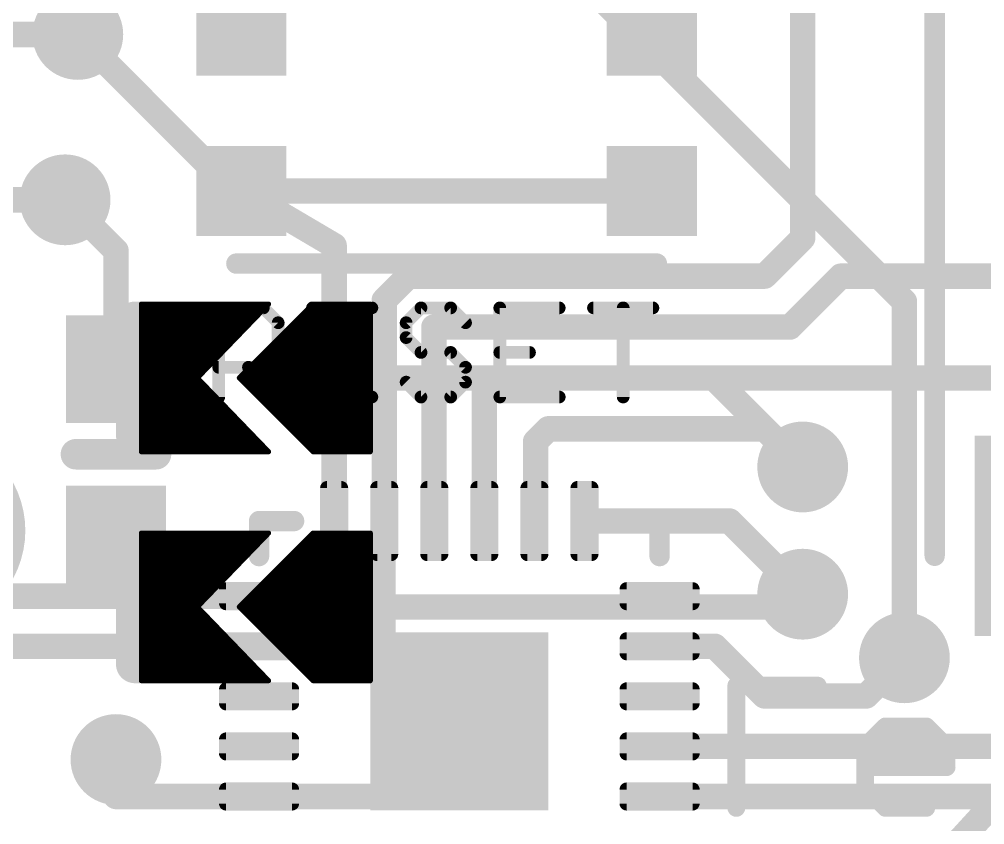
# Model space of a CAD drawing. Extents: x -7.9 to 55.5, y -9.8 to 31.
# Drawn here: x 20.5 to 30.14, y 5.45 to 13.49 of the extents above; entities that cross this region are included whole.
import ezdxf

# ---------------------------------------------------------------- set-up
doc = ezdxf.new("R2010")
doc.units = 0
for name, color, linetype in [('1', 12, 'CONTINUOUS'), ('16', 132, 'CONTINUOUS'), ('18', 110, 'CONTINUOUS'), ('21', 40, 'CONTINUOUS')]:
    doc.layers.add(name, color=color, linetype=linetype)

# ---------------------------------------------------------------- blocks, each defined once
blk = doc.blocks.new('RECT128000X44800R50')
at = {"const_width": 0.07}
blk.add_lwpolyline([(0.365, -0.07), (0.365, 0.07, 0.4142), (0.33, 0.105), (-0.33, 0.105, 0.4142), (-0.365, 0.07), (-0.365, -0.07, 0.4142), (-0.33, -0.105), (0.33, -0.105, 0.4142)], format="xyb", close=True, dxfattribs=at)
blk.add_solid([(-0.3475, -0.0875), (0.3475, -0.0875), (-0.3475, 0.0875), (0.3475, 0.0875)])
blk = doc.blocks.new('RECT')
blk.add_solid([(-0.5, -0.5), (0.5, -0.5), (-0.5, 0.5), (0.5, 0.5)])
blk = doc.blocks.new('RECT121920X243840R50')
at = {"const_width": 0.1905}
blk.add_lwpolyline([(0.2858, -0.5715), (0.2858, 0.5715, 0.4142), (0.1905, 0.6668), (-0.1905, 0.6668, 0.4142), (-0.2858, 0.5715), (-0.2858, -0.5715, 0.4142), (-0.1905, -0.6668), (0.1905, -0.6668, 0.4142)], format="xyb", close=True, dxfattribs=at)
blk.add_solid([(-0.2159, -0.5969), (0.2159, -0.5969), (-0.2159, 0.5969), (0.2159, 0.5969)])
blk = doc.blocks.new('PIE')
at = {"const_width": 0.5}
blk.add_lwpolyline([(0, -0.25, 1), (0, 0.25, 1), (0, -0.25)], format="xyb", dxfattribs=at)
blk = doc.blocks.new('ROUNDV')
at = {"const_width": 0.5}
blk.add_lwpolyline([(0, -0.25, 1), (0, 0.25, 1), (0, -0.25)], format="xyb", dxfattribs=at)

msp = doc.modelspace()

# ---------------------------------------------------------------- linework, layer by layer
at = {"layer": '1', "const_width": 0.254}
for points in [[(28.321, 11.303), (28.321, 16.598)], [(21.082, 13.335), (22.644, 11.773)], [(22.644, 11.773), (22.715, 11.773)], [(23.642, 11.227), (22.715, 11.773)], [(26.815, 11.773), (22.715, 11.773)], [(21.463, 11.176), (20.955, 11.684)], [(27.94, 10.922), (28.321, 11.303)], [(21.463, 9.994), (21.463, 11.176)], [(23.642, 8.477), (23.642, 11.227)], [(24.142, 10.68), (24.384, 10.922)], [(24.384, 10.922), (27.94, 10.922)], [(28.194, 10.414), (28.702, 10.922)], [(28.702, 10.922), (32.385, 10.922)], [(24.142, 8.477), (24.142, 10.68)], [(24.638, 8.481), (24.638, 10.414)], [(24.638, 10.414), (28.194, 10.414)], [(25.142, 9.902), (25.146, 9.906)], [(25.142, 8.477), (25.142, 9.902)], [(25.146, 9.906), (31.496, 9.906)], [(25.654, 9.271), (25.781, 9.398)], [(25.781, 9.398), (27.94, 9.398)], [(27.94, 9.398), (28.321, 9.017)], [(25.654, 8.489), (25.654, 9.271)], [(24.642, 8.477), (24.638, 8.481)], [(25.642, 8.477), (25.654, 8.489)], [(26.142, 8.477), (27.591, 8.477)], [(27.591, 8.477), (28.321, 7.747)], [(21.463, 8.294), (21.463, 7.727)], [(21.463, 7.727), (20.34, 7.727)], [(22.892, 7.727), (21.463, 7.727)], [(22.892, 7.227), (17.895, 7.227)], [(26.892, 7.227), (27.444, 7.227)], [(27.444, 7.227), (27.94, 6.731)], [(28.956, 6.731), (29.337, 7.112)], [(27.94, 6.731), (28.956, 6.731)], [(24.892, 5.727), (24.892, 6.477)], [(26.892, 6.227), (31.5, 6.227)], [(21.463, 5.727), (21.463, 6.096)], [(22.892, 5.727), (21.463, 5.727)], [(22.892, 5.727), (24.892, 5.727)], [(26.892, 5.727), (32.163, 5.727)]]:
    msp.add_lwpolyline(points, dxfattribs=at)
at = {"layer": '1', "const_width": 0.127}
for points in [[(21.1269, 13.3799, 1), (21.0371, 13.2901)], [(22.644, 11.8365, 1), (22.644, 11.7095)], [(22.5991, 11.7281, 1), (22.6889, 11.8179)], [(22.7472, 11.8277, 1), (22.6828, 11.7183)], [(22.715, 11.8365, 1), (22.715, 11.7095)], [(22.715, 11.7095, 1), (22.715, 11.8365)], [(26.815, 11.7095, 1), (26.815, 11.8365)], [(20.9999, 11.7289, 1), (20.9101, 11.6391)], [(28.3659, 11.2581, 1), (28.2761, 11.3479)], [(21.5265, 11.176, 1), (21.3995, 11.176)], [(21.4181, 11.1311, 1), (21.5079, 11.2209)], [(23.7055, 11.227, 1), (23.5785, 11.227)], [(23.6098, 11.1723, 1), (23.6742, 11.2817)], [(28.2575, 11.303, 1), (28.3845, 11.303)], [(24.384, 10.9855, 1), (24.384, 10.8585)], [(24.4289, 10.8771, 1), (24.3391, 10.9669)], [(27.8951, 10.9669, 1), (27.9849, 10.8771)], [(27.94, 10.8585, 1), (27.94, 10.9855)], [(28.702, 10.9855, 1), (28.702, 10.8585)], [(28.7469, 10.8771, 1), (28.6571, 10.9669)], [(24.2055, 10.68, 1), (24.0785, 10.68)], [(24.0971, 10.7249, 1), (24.1869, 10.6351)], [(24.7015, 10.414, 1), (24.5745, 10.414)], [(24.638, 10.4775, 1), (24.638, 10.3505)], [(28.1491, 10.4589, 1), (28.2389, 10.3691)], [(28.194, 10.3505, 1), (28.194, 10.4775)], [(21.3995, 9.994, 1), (21.5265, 9.994)], [(25.2055, 9.902, 1), (25.0785, 9.902)], [(25.146, 9.9695, 1), (25.146, 9.8425)], [(25.1909, 9.8611, 1), (25.1011, 9.9509)], [(25.0971, 9.9469, 1), (25.1869, 9.8571)], [(25.781, 9.4615, 1), (25.781, 9.3345)], [(25.8259, 9.3531, 1), (25.7361, 9.4429)], [(27.9849, 9.4429, 1), (27.8951, 9.3531)], [(27.94, 9.3345, 1), (27.94, 9.4615)], [(25.7175, 9.271, 1), (25.5905, 9.271)], [(25.6091, 9.3159, 1), (25.6989, 9.2261)], [(28.2761, 8.9721, 1), (28.3659, 9.0619)], [(24.6829, 8.5259, 1), (24.5931, 8.4361)], [(24.5971, 8.4321, 1), (24.6869, 8.5219)], [(25.5971, 8.5219, 1), (25.6869, 8.4321)], [(25.6989, 8.4441, 1), (25.6091, 8.5339)], [(26.142, 8.5405, 1), (26.142, 8.4135)], [(27.6359, 8.5219, 1), (27.5461, 8.4321)], [(27.591, 8.4135, 1), (27.591, 8.5405)], [(23.5785, 8.477, 1), (23.7055, 8.477)], [(24.0785, 8.477, 1), (24.2055, 8.477)], [(24.5745, 8.481, 1), (24.7015, 8.481)], [(25.0785, 8.477, 1), (25.2055, 8.477)], [(25.5905, 8.489, 1), (25.7175, 8.489)], [(21.5265, 8.294, 1), (21.3995, 8.294)], [(21.463, 7.7905, 1), (21.463, 7.6635)], [(21.463, 7.6635, 1), (21.463, 7.7905)], [(22.892, 7.6635, 1), (22.892, 7.7905)], [(28.2761, 7.7021, 1), (28.3659, 7.7919)], [(21.3995, 7.727, 1), (21.5265, 7.727)], [(22.892, 7.1635, 1), (22.892, 7.2905)], [(26.892, 7.2905, 1), (26.892, 7.1635)], [(27.4889, 7.2719, 1), (27.3991, 7.1821)], [(27.444, 7.1635, 1), (27.444, 7.2905)], [(29.3819, 7.0671, 1), (29.2921, 7.1569)], [(27.94, 6.7945, 1), (27.94, 6.6675)], [(28.956, 6.6675, 1), (28.956, 6.7945)], [(27.8951, 6.6861, 1), (27.9849, 6.7759)], [(28.9111, 6.7759, 1), (29.0009, 6.6861)], [(24.9555, 6.477, 1), (24.8285, 6.477)], [(26.892, 6.2905, 1), (26.892, 6.1635)], [(21.5265, 6.096, 1), (21.3995, 6.096)], [(21.463, 5.7905, 1), (21.463, 5.6635)], [(21.3995, 5.727, 1), (21.5265, 5.727)], [(22.892, 5.7905, 1), (22.892, 5.6635)], [(22.892, 5.6635, 1), (22.892, 5.7905)], [(24.8285, 5.727, 1), (24.9555, 5.727)], [(24.892, 5.6635, 1), (24.892, 5.7905)], [(26.892, 5.7905, 1), (26.892, 5.6635)]]:
    msp.add_lwpolyline(points, format="xyb", dxfattribs=at)
at = {"layer": '16'}
for points, const_width in [([(29.337, 10.668), (25.146, 14.859)], 0.254), ([(16.129, 13.335), (21.082, 13.335)], 0.254), ([(20.955, 11.684), (16.891, 11.684)], 0.254), ([(29.337, 7.112), (29.337, 10.668)], 0.254), ([(21.717, 9.1694), (21.717, 10.6426)], 0.0508), ([(21.717, 10.6426), (22.987, 10.6426)], 0.0508), ([(21.717, 10.6172), (22.9625, 10.6172)], 0.0508), ([(22.987, 10.6426), (22.2758, 9.906)], 0.0508), ([(23.4315, 10.6426), (22.6949, 9.906)], 0.0508), ([(23.4061, 10.6172), (24.003, 10.6172)], 0.0508), ([(24.003, 10.6426), (23.4315, 10.6426)], 0.0508), ([(24.003, 9.1694), (24.003, 10.6426)], 0.0508), ([(21.717, 10.5664), (22.9134, 10.5664)], 0.0508), ([(21.717, 10.5156), (22.8644, 10.5156)], 0.0508), ([(23.3045, 10.5156), (24.003, 10.5156)], 0.0508), ([(23.3553, 10.5664), (24.003, 10.5664)], 0.0508), ([(21.717, 10.4648), (22.8153, 10.4648)], 0.0508), ([(21.717, 10.414), (22.7663, 10.414)], 0.0508), ([(23.2029, 10.414), (24.003, 10.414)], 0.0508), ([(23.2537, 10.4648), (24.003, 10.4648)], 0.0508), ([(21.717, 10.3632), (22.7172, 10.3632)], 0.0508), ([(21.717, 10.3124), (22.6682, 10.3124)], 0.0508), ([(23.1013, 10.3124), (24.003, 10.3124)], 0.0508), ([(23.1521, 10.3632), (24.003, 10.3632)], 0.0508), ([(21.717, 10.2616), (22.6191, 10.2616)], 0.0508), ([(21.717, 10.2108), (22.5701, 10.2108)], 0.0508), ([(22.9997, 10.2108), (24.003, 10.2108)], 0.0508), ([(23.0505, 10.2616), (24.003, 10.2616)], 0.0508), ([(21.717, 10.16), (22.521, 10.16)], 0.0508), ([(21.717, 10.1092), (22.472, 10.1092)], 0.0508), ([(22.8981, 10.1092), (24.003, 10.1092)], 0.0508), ([(22.9489, 10.16), (24.003, 10.16)], 0.0508), ([(21.717, 10.0584), (22.4229, 10.0584)], 0.0508), ([(21.717, 10.0076), (22.3739, 10.0076)], 0.0508), ([(22.7965, 10.0076), (24.003, 10.0076)], 0.0508), ([(22.8473, 10.0584), (24.003, 10.0584)], 0.0508), ([(27.432, 9.906), (23.876, 9.906)], 0.254), ([(28.321, 9.017), (27.432, 9.906)], 0.254), ([(21.717, 9.9568), (22.3249, 9.9568)], 0.0508), ([(21.717, 9.906), (22.2758, 9.906)], 0.0508), ([(22.2758, 9.906), (22.987, 9.1694)], 0.0508), ([(22.6949, 9.906), (23.4315, 9.1694)], 0.0508), ([(22.6949, 9.906), (24.003, 9.906)], 0.0508), ([(22.7457, 9.9568), (24.003, 9.9568)], 0.0508), ([(21.717, 9.8552), (22.3248, 9.8552)], 0.0508), ([(22.7457, 9.8552), (24.003, 9.8552)], 0.0508), ([(21.717, 9.8044), (22.3739, 9.8044)], 0.0508), ([(21.717, 9.7536), (22.4229, 9.7536)], 0.0508), ([(22.7965, 9.8044), (24.003, 9.8044)], 0.0508), ([(22.8473, 9.7536), (24.003, 9.7536)], 0.0508), ([(21.717, 9.7028), (22.472, 9.7028)], 0.0508), ([(21.717, 9.652), (22.521, 9.652)], 0.0508), ([(22.8981, 9.7028), (24.003, 9.7028)], 0.0508), ([(22.9489, 9.652), (24.003, 9.652)], 0.0508), ([(21.717, 9.6012), (22.5701, 9.6012)], 0.0508), ([(21.717, 9.5504), (22.6191, 9.5504)], 0.0508), ([(22.9997, 9.6012), (24.003, 9.6012)], 0.0508), ([(23.0505, 9.5504), (24.003, 9.5504)], 0.0508), ([(21.717, 9.4996), (22.6682, 9.4996)], 0.0508), ([(21.717, 9.4488), (22.7172, 9.4488)], 0.0508), ([(23.1013, 9.4996), (24.003, 9.4996)], 0.0508), ([(23.1521, 9.4488), (24.003, 9.4488)], 0.0508), ([(21.717, 9.398), (22.7663, 9.398)], 0.0508), ([(21.717, 9.3472), (22.8153, 9.3472)], 0.0508), ([(23.2029, 9.398), (24.003, 9.398)], 0.0508), ([(23.2537, 9.3472), (24.003, 9.3472)], 0.0508), ([(21.717, 9.2964), (22.8644, 9.2964)], 0.0508), ([(21.717, 9.2456), (22.9134, 9.2456)], 0.0508), ([(23.3045, 9.2964), (24.003, 9.2964)], 0.0508), ([(23.3553, 9.2456), (24.003, 9.2456)], 0.0508), ([(21.717, 9.1948), (22.9625, 9.1948)], 0.0508), ([(22.987, 9.1694), (21.717, 9.1694)], 0.0508), ([(23.4061, 9.1948), (24.003, 9.1948)], 0.0508), ([(23.4315, 9.1694), (24.003, 9.1694)], 0.0508), ([(21.717, 6.8834), (21.717, 8.3566)], 0.0508), ([(21.717, 8.3566), (22.987, 8.3566)], 0.0508), ([(21.717, 8.3312), (22.9625, 8.3312)], 0.0508), ([(21.717, 8.2804), (22.9134, 8.2804)], 0.0508), ([(22.987, 8.3566), (22.2758, 7.62)], 0.0508), ([(23.4315, 8.3566), (22.6949, 7.62)], 0.0508), ([(23.3553, 8.2804), (24.003, 8.2804)], 0.0508), ([(23.4061, 8.3312), (24.003, 8.3312)], 0.0508), ([(24.003, 8.3566), (23.4315, 8.3566)], 0.0508), ([(24.003, 6.8834), (24.003, 8.3566)], 0.0508), ([(21.717, 8.2296), (22.8644, 8.2296)], 0.0508), ([(21.717, 8.1788), (22.8153, 8.1788)], 0.0508), ([(23.2537, 8.1788), (24.003, 8.1788)], 0.0508), ([(23.3045, 8.2296), (24.003, 8.2296)], 0.0508), ([(21.717, 8.128), (22.7663, 8.128)], 0.0508), ([(21.717, 8.0772), (22.7172, 8.0772)], 0.0508), ([(23.1521, 8.0772), (24.003, 8.0772)], 0.0508), ([(23.2029, 8.128), (24.003, 8.128)], 0.0508), ([(21.717, 8.0264), (22.6682, 8.0264)], 0.0508), ([(23.1013, 8.0264), (24.003, 8.0264)], 0.0508), ([(21.717, 7.9756), (22.6191, 7.9756)], 0.0508), ([(21.717, 7.9248), (22.5701, 7.9248)], 0.0508), ([(22.9997, 7.9248), (24.003, 7.9248)], 0.0508), ([(23.0505, 7.9756), (24.003, 7.9756)], 0.0508), ([(21.717, 7.874), (22.521, 7.874)], 0.0508), ([(21.717, 7.8232), (22.472, 7.8232)], 0.0508), ([(22.8981, 7.8232), (24.003, 7.8232)], 0.0508), ([(22.9489, 7.874), (24.003, 7.874)], 0.0508), ([(28.321, 7.747), (27.94, 7.62)], 0.254), ([(21.717, 7.7724), (22.4229, 7.7724)], 0.0508), ([(21.717, 7.7216), (22.3739, 7.7216)], 0.0508), ([(22.7965, 7.7216), (24.003, 7.7216)], 0.0508), ([(22.8473, 7.7724), (24.003, 7.7724)], 0.0508), ([(27.94, 7.62), (23.876, 7.62)], 0.254), ([(21.717, 7.6708), (22.3249, 7.6708)], 0.0508), ([(21.717, 7.62), (22.2758, 7.62)], 0.0508), ([(22.2758, 7.62), (22.987, 6.8834)], 0.0508), ([(22.6949, 7.62), (23.4315, 6.8834)], 0.0508), ([(22.6949, 7.62), (24.003, 7.62)], 0.0508), ([(22.7457, 7.6708), (24.003, 7.6708)], 0.0508), ([(21.717, 7.5692), (22.3248, 7.5692)], 0.0508), ([(21.717, 7.5184), (22.3739, 7.5184)], 0.0508), ([(22.7457, 7.5692), (24.003, 7.5692)], 0.0508), ([(22.7965, 7.5184), (24.003, 7.5184)], 0.0508), ([(21.717, 7.4676), (22.4229, 7.4676)], 0.0508), ([(21.717, 7.4168), (22.472, 7.4168)], 0.0508), ([(22.8473, 7.4676), (24.003, 7.4676)], 0.0508), ([(22.8981, 7.4168), (24.003, 7.4168)], 0.0508), ([(21.717, 7.366), (22.521, 7.366)], 0.0508), ([(21.717, 7.3152), (22.5701, 7.3152)], 0.0508), ([(22.9489, 7.366), (24.003, 7.366)], 0.0508), ([(22.9997, 7.3152), (24.003, 7.3152)], 0.0508), ([(21.717, 7.2644), (22.6191, 7.2644)], 0.0508), ([(21.717, 7.2136), (22.6682, 7.2136)], 0.0508), ([(23.0505, 7.2644), (24.003, 7.2644)], 0.0508), ([(23.1013, 7.2136), (24.003, 7.2136)], 0.0508), ([(21.717, 7.1628), (22.7172, 7.1628)], 0.0508), ([(21.717, 7.112), (22.7663, 7.112)], 0.0508), ([(23.1521, 7.1628), (24.003, 7.1628)], 0.0508), ([(23.2029, 7.112), (24.003, 7.112)], 0.0508), ([(21.717, 7.0612), (22.8153, 7.0612)], 0.0508), ([(23.2537, 7.0612), (24.003, 7.0612)], 0.0508), ([(21.717, 7.0104), (22.8644, 7.0104)], 0.0508), ([(21.717, 6.9596), (22.9134, 6.9596)], 0.0508), ([(23.3045, 7.0104), (24.003, 7.0104)], 0.0508), ([(23.3553, 6.9596), (24.003, 6.9596)], 0.0508), ([(21.717, 6.9088), (22.9625, 6.9088)], 0.0508), ([(22.987, 6.8834), (21.717, 6.8834)], 0.0508), ([(23.4061, 6.9088), (24.003, 6.9088)], 0.0508), ([(23.4315, 6.8834), (24.003, 6.8834)], 0.0508), ([(28.067, 3.302), (30.861, 6.35)], 0.254)]:
    msp.add_lwpolyline(points, dxfattribs=dict(at, const_width=const_width))
for points, const_width in [([(21.082, 13.2715, 1), (21.082, 13.3985)], 0.127), ([(20.955, 11.6205, 1), (20.955, 11.7475)], 0.127), ([(29.4005, 10.668, 1), (29.2735, 10.668)], 0.127), ([(29.2921, 10.6231, 1), (29.3819, 10.7129)], 0.127), ([(21.7297, 10.6426, 1), (21.7043, 10.6426)], 0.0254), ([(21.717, 10.6553, 1), (21.717, 10.6299)], 0.0254), ([(21.717, 10.6299, 1), (21.717, 10.6045)], 0.0254), ([(22.9625, 10.6045, 1), (22.9625, 10.6299)], 0.0254), ([(22.9961, 10.6338, 1), (22.9779, 10.6514)], 0.0254), ([(22.987, 10.6299, 1), (22.987, 10.6553)], 0.0254), ([(23.4061, 10.6299, 1), (23.4061, 10.6045)], 0.0254), ([(23.4315, 10.6553, 1), (23.4315, 10.6299)], 0.0254), ([(23.4405, 10.6336, 1), (23.4225, 10.6516)], 0.0254), ([(24.0157, 10.6426, 1), (23.9903, 10.6426)], 0.0254), ([(24.003, 10.6299, 1), (24.003, 10.6553)], 0.0254), ([(24.003, 10.6045, 1), (24.003, 10.6299)], 0.0254), ([(21.717, 10.5791, 1), (21.717, 10.5537)], 0.0254), ([(21.717, 10.5283, 1), (21.717, 10.5029)], 0.0254), ([(22.8644, 10.5029, 1), (22.8644, 10.5283)], 0.0254), ([(22.9134, 10.5537, 1), (22.9134, 10.5791)], 0.0254), ([(23.3045, 10.5283, 1), (23.3045, 10.5029)], 0.0254), ([(23.3553, 10.5791, 1), (23.3553, 10.5537)], 0.0254), ([(24.003, 10.5537, 1), (24.003, 10.5791)], 0.0254), ([(24.003, 10.5029, 1), (24.003, 10.5283)], 0.0254), ([(21.717, 10.4775, 1), (21.717, 10.4521)], 0.0254), ([(21.717, 10.4267, 1), (21.717, 10.4013)], 0.0254), ([(22.7663, 10.4013, 1), (22.7663, 10.4267)], 0.0254), ([(22.8153, 10.4521, 1), (22.8153, 10.4775)], 0.0254), ([(23.2029, 10.4267, 1), (23.2029, 10.4013)], 0.0254), ([(23.2537, 10.4775, 1), (23.2537, 10.4521)], 0.0254), ([(24.003, 10.4521, 1), (24.003, 10.4775)], 0.0254), ([(24.003, 10.4013, 1), (24.003, 10.4267)], 0.0254), ([(21.717, 10.3759, 1), (21.717, 10.3505)], 0.0254), ([(21.717, 10.3251, 1), (21.717, 10.2997)], 0.0254), ([(22.6682, 10.2997, 1), (22.6682, 10.3251)], 0.0254), ([(22.7172, 10.3505, 1), (22.7172, 10.3759)], 0.0254), ([(23.1013, 10.3251, 1), (23.1013, 10.2997)], 0.0254), ([(23.1521, 10.3759, 1), (23.1521, 10.3505)], 0.0254), ([(24.003, 10.3505, 1), (24.003, 10.3759)], 0.0254), ([(24.003, 10.2997, 1), (24.003, 10.3251)], 0.0254), ([(21.717, 10.2743, 1), (21.717, 10.2489)], 0.0254), ([(21.717, 10.2235, 1), (21.717, 10.1981)], 0.0254), ([(22.5701, 10.1981, 1), (22.5701, 10.2235)], 0.0254), ([(22.6191, 10.2489, 1), (22.6191, 10.2743)], 0.0254), ([(22.9997, 10.2235, 1), (22.9997, 10.1981)], 0.0254), ([(23.0505, 10.2743, 1), (23.0505, 10.2489)], 0.0254), ([(24.003, 10.2489, 1), (24.003, 10.2743)], 0.0254), ([(24.003, 10.1981, 1), (24.003, 10.2235)], 0.0254), ([(21.717, 10.1727, 1), (21.717, 10.1473)], 0.0254), ([(21.717, 10.1219, 1), (21.717, 10.0965)], 0.0254), ([(22.472, 10.0965, 1), (22.472, 10.1219)], 0.0254), ([(22.521, 10.1473, 1), (22.521, 10.1727)], 0.0254), ([(22.8981, 10.1219, 1), (22.8981, 10.0965)], 0.0254), ([(22.9489, 10.1727, 1), (22.9489, 10.1473)], 0.0254), ([(24.003, 10.1473, 1), (24.003, 10.1727)], 0.0254), ([(24.003, 10.0965, 1), (24.003, 10.1219)], 0.0254), ([(21.717, 10.0711, 1), (21.717, 10.0457)], 0.0254), ([(21.717, 10.0203, 1), (21.717, 9.9949)], 0.0254), ([(22.3739, 9.9949, 1), (22.3739, 10.0203)], 0.0254), ([(22.4229, 10.0457, 1), (22.4229, 10.0711)], 0.0254), ([(22.7965, 10.0203, 1), (22.7965, 9.9949)], 0.0254), ([(22.8473, 10.0711, 1), (22.8473, 10.0457)], 0.0254), ([(23.876, 9.9695, 1), (23.876, 9.8425)], 0.127), ([(24.003, 10.0457, 1), (24.003, 10.0711)], 0.0254), ([(24.003, 9.9949, 1), (24.003, 10.0203)], 0.0254), ([(27.4769, 9.9509, 1), (27.3871, 9.8611)], 0.127), ([(27.432, 9.8425, 1), (27.432, 9.9695)], 0.127), ([(21.717, 9.9695, 1), (21.717, 9.9441)], 0.0254), ([(21.717, 9.9187, 1), (21.717, 9.8933)], 0.0254), ([(22.2849, 9.9148, 1), (22.2667, 9.8972)], 0.0254), ([(22.2758, 9.8933, 1), (22.2758, 9.9187)], 0.0254), ([(22.3249, 9.9441, 1), (22.3249, 9.9695)], 0.0254), ([(22.7039, 9.915, 1), (22.6859, 9.897)], 0.0254), ([(22.6949, 9.9187, 1), (22.6949, 9.8933)], 0.0254), ([(22.7457, 9.9695, 1), (22.7457, 9.9441)], 0.0254), ([(24.003, 9.9441, 1), (24.003, 9.9695)], 0.0254), ([(24.003, 9.8933, 1), (24.003, 9.9187)], 0.0254), ([(21.717, 9.8679, 1), (21.717, 9.8425)], 0.0254), ([(22.2667, 9.9148, 1), (22.2849, 9.8972)], 0.0254), ([(22.3248, 9.8425, 1), (22.3248, 9.8679)], 0.0254), ([(22.6859, 9.915, 1), (22.7039, 9.897)], 0.0254), ([(22.7457, 9.8679, 1), (22.7457, 9.8425)], 0.0254), ([(24.003, 9.8425, 1), (24.003, 9.8679)], 0.0254), ([(21.717, 9.8171, 1), (21.717, 9.7917)], 0.0254), ([(21.717, 9.7663, 1), (21.717, 9.7409)], 0.0254), ([(22.3739, 9.7917, 1), (22.3739, 9.8171)], 0.0254), ([(22.4229, 9.7409, 1), (22.4229, 9.7663)], 0.0254), ([(22.7965, 9.8171, 1), (22.7965, 9.7917)], 0.0254), ([(22.8473, 9.7663, 1), (22.8473, 9.7409)], 0.0254), ([(24.003, 9.7917, 1), (24.003, 9.8171)], 0.0254), ([(24.003, 9.7409, 1), (24.003, 9.7663)], 0.0254), ([(21.717, 9.7155, 1), (21.717, 9.6901)], 0.0254), ([(21.717, 9.6647, 1), (21.717, 9.6393)], 0.0254), ([(22.472, 9.6901, 1), (22.472, 9.7155)], 0.0254), ([(22.521, 9.6393, 1), (22.521, 9.6647)], 0.0254), ([(22.8981, 9.7155, 1), (22.8981, 9.6901)], 0.0254), ([(22.9489, 9.6647, 1), (22.9489, 9.6393)], 0.0254), ([(24.003, 9.6901, 1), (24.003, 9.7155)], 0.0254), ([(24.003, 9.6393, 1), (24.003, 9.6647)], 0.0254), ([(21.717, 9.6139, 1), (21.717, 9.5885)], 0.0254), ([(21.717, 9.5631, 1), (21.717, 9.5377)], 0.0254), ([(22.5701, 9.5885, 1), (22.5701, 9.6139)], 0.0254), ([(22.6191, 9.5377, 1), (22.6191, 9.5631)], 0.0254), ([(22.9997, 9.6139, 1), (22.9997, 9.5885)], 0.0254), ([(23.0505, 9.5631, 1), (23.0505, 9.5377)], 0.0254), ([(24.003, 9.5885, 1), (24.003, 9.6139)], 0.0254), ([(24.003, 9.5377, 1), (24.003, 9.5631)], 0.0254), ([(21.717, 9.5123, 1), (21.717, 9.4869)], 0.0254), ([(21.717, 9.4615, 1), (21.717, 9.4361)], 0.0254), ([(22.6682, 9.4869, 1), (22.6682, 9.5123)], 0.0254), ([(22.7172, 9.4361, 1), (22.7172, 9.4615)], 0.0254), ([(23.1013, 9.5123, 1), (23.1013, 9.4869)], 0.0254), ([(23.1521, 9.4615, 1), (23.1521, 9.4361)], 0.0254), ([(24.003, 9.4869, 1), (24.003, 9.5123)], 0.0254), ([(24.003, 9.4361, 1), (24.003, 9.4615)], 0.0254), ([(21.717, 9.4107, 1), (21.717, 9.3853)], 0.0254), ([(21.717, 9.3599, 1), (21.717, 9.3345)], 0.0254), ([(22.7663, 9.3853, 1), (22.7663, 9.4107)], 0.0254), ([(22.8153, 9.3345, 1), (22.8153, 9.3599)], 0.0254), ([(23.2029, 9.4107, 1), (23.2029, 9.3853)], 0.0254), ([(23.2537, 9.3599, 1), (23.2537, 9.3345)], 0.0254), ([(24.003, 9.3853, 1), (24.003, 9.4107)], 0.0254), ([(24.003, 9.3345, 1), (24.003, 9.3599)], 0.0254), ([(21.717, 9.3091, 1), (21.717, 9.2837)], 0.0254), ([(21.717, 9.2583, 1), (21.717, 9.2329)], 0.0254), ([(22.8644, 9.2837, 1), (22.8644, 9.3091)], 0.0254), ([(22.9134, 9.2329, 1), (22.9134, 9.2583)], 0.0254), ([(23.3045, 9.3091, 1), (23.3045, 9.2837)], 0.0254), ([(23.3553, 9.2583, 1), (23.3553, 9.2329)], 0.0254), ([(24.003, 9.2837, 1), (24.003, 9.3091)], 0.0254), ([(24.003, 9.2329, 1), (24.003, 9.2583)], 0.0254), ([(21.717, 9.2075, 1), (21.717, 9.1821)], 0.0254), ([(21.717, 9.1821, 1), (21.717, 9.1567)], 0.0254), ([(21.7043, 9.1694, 1), (21.7297, 9.1694)], 0.0254), ([(22.9625, 9.1821, 1), (22.9625, 9.2075)], 0.0254), ([(22.9779, 9.1606, 1), (22.9961, 9.1782)], 0.0254), ([(22.987, 9.1567, 1), (22.987, 9.1821)], 0.0254), ([(23.4061, 9.2075, 1), (23.4061, 9.1821)], 0.0254), ([(23.4315, 9.1821, 1), (23.4315, 9.1567)], 0.0254), ([(23.4225, 9.1604, 1), (23.4405, 9.1784)], 0.0254), ([(23.9903, 9.1694, 1), (24.0157, 9.1694)], 0.0254), ([(24.003, 9.1821, 1), (24.003, 9.2075)], 0.0254), ([(24.003, 9.1567, 1), (24.003, 9.1821)], 0.0254), ([(28.2761, 8.9721, 1), (28.3659, 9.0619)], 0.127), ([(21.7297, 8.3566, 1), (21.7043, 8.3566)], 0.0254), ([(21.717, 8.3693, 1), (21.717, 8.3439)], 0.0254), ([(21.717, 8.3439, 1), (21.717, 8.3185)], 0.0254), ([(21.717, 8.2931, 1), (21.717, 8.2677)], 0.0254), ([(22.9134, 8.2677, 1), (22.9134, 8.2931)], 0.0254), ([(22.9625, 8.3185, 1), (22.9625, 8.3439)], 0.0254), ([(22.9961, 8.3478, 1), (22.9779, 8.3654)], 0.0254), ([(22.987, 8.3439, 1), (22.987, 8.3693)], 0.0254), ([(23.3553, 8.2931, 1), (23.3553, 8.2677)], 0.0254), ([(23.4061, 8.3439, 1), (23.4061, 8.3185)], 0.0254), ([(23.4315, 8.3693, 1), (23.4315, 8.3439)], 0.0254), ([(23.4405, 8.3476, 1), (23.4225, 8.3656)], 0.0254), ([(24.0157, 8.3566, 1), (23.9903, 8.3566)], 0.0254), ([(24.003, 8.3439, 1), (24.003, 8.3693)], 0.0254), ([(24.003, 8.3185, 1), (24.003, 8.3439)], 0.0254), ([(24.003, 8.2677, 1), (24.003, 8.2931)], 0.0254), ([(21.717, 8.2423, 1), (21.717, 8.2169)], 0.0254), ([(21.717, 8.1915, 1), (21.717, 8.1661)], 0.0254), ([(22.8153, 8.1661, 1), (22.8153, 8.1915)], 0.0254), ([(22.8644, 8.2169, 1), (22.8644, 8.2423)], 0.0254), ([(23.2537, 8.1915, 1), (23.2537, 8.1661)], 0.0254), ([(23.3045, 8.2423, 1), (23.3045, 8.2169)], 0.0254), ([(24.003, 8.2169, 1), (24.003, 8.2423)], 0.0254), ([(24.003, 8.1661, 1), (24.003, 8.1915)], 0.0254), ([(21.717, 8.1407, 1), (21.717, 8.1153)], 0.0254), ([(21.717, 8.0899, 1), (21.717, 8.0645)], 0.0254), ([(22.7172, 8.0645, 1), (22.7172, 8.0899)], 0.0254), ([(22.7663, 8.1153, 1), (22.7663, 8.1407)], 0.0254), ([(23.1521, 8.0899, 1), (23.1521, 8.0645)], 0.0254), ([(23.2029, 8.1407, 1), (23.2029, 8.1153)], 0.0254), ([(24.003, 8.1153, 1), (24.003, 8.1407)], 0.0254), ([(24.003, 8.0645, 1), (24.003, 8.0899)], 0.0254), ([(21.717, 8.0391, 1), (21.717, 8.0137)], 0.0254), ([(22.6682, 8.0137, 1), (22.6682, 8.0391)], 0.0254), ([(23.1013, 8.0391, 1), (23.1013, 8.0137)], 0.0254), ([(24.003, 8.0137, 1), (24.003, 8.0391)], 0.0254), ([(21.717, 7.9883, 1), (21.717, 7.9629)], 0.0254), ([(21.717, 7.9375, 1), (21.717, 7.9121)], 0.0254), ([(22.5701, 7.9121, 1), (22.5701, 7.9375)], 0.0254), ([(22.6191, 7.9629, 1), (22.6191, 7.9883)], 0.0254), ([(22.9997, 7.9375, 1), (22.9997, 7.9121)], 0.0254), ([(23.0505, 7.9883, 1), (23.0505, 7.9629)], 0.0254), ([(24.003, 7.9629, 1), (24.003, 7.9883)], 0.0254), ([(24.003, 7.9121, 1), (24.003, 7.9375)], 0.0254), ([(21.717, 7.8867, 1), (21.717, 7.8613)], 0.0254), ([(21.717, 7.8359, 1), (21.717, 7.8105)], 0.0254), ([(22.472, 7.8105, 1), (22.472, 7.8359)], 0.0254), ([(22.521, 7.8613, 1), (22.521, 7.8867)], 0.0254), ([(22.8981, 7.8359, 1), (22.8981, 7.8105)], 0.0254), ([(22.9489, 7.8867, 1), (22.9489, 7.8613)], 0.0254), ([(24.003, 7.8613, 1), (24.003, 7.8867)], 0.0254), ([(24.003, 7.8105, 1), (24.003, 7.8359)], 0.0254), ([(28.3411, 7.6868, 1), (28.3009, 7.8072)], 0.127), ([(21.717, 7.7851, 1), (21.717, 7.7597)], 0.0254), ([(21.717, 7.7343, 1), (21.717, 7.7089)], 0.0254), ([(22.3739, 7.7089, 1), (22.3739, 7.7343)], 0.0254), ([(22.4229, 7.7597, 1), (22.4229, 7.7851)], 0.0254), ([(22.7965, 7.7343, 1), (22.7965, 7.7089)], 0.0254), ([(22.8473, 7.7851, 1), (22.8473, 7.7597)], 0.0254), ([(23.876, 7.6835, 1), (23.876, 7.5565)], 0.127), ([(24.003, 7.7597, 1), (24.003, 7.7851)], 0.0254), ([(24.003, 7.7089, 1), (24.003, 7.7343)], 0.0254), ([(27.9199, 7.6802, 1), (27.9601, 7.5598)], 0.127), ([(27.94, 7.5565, 1), (27.94, 7.6835)], 0.127), ([(21.717, 7.6835, 1), (21.717, 7.6581)], 0.0254), ([(21.717, 7.6327, 1), (21.717, 7.6073)], 0.0254), ([(22.2849, 7.6288, 1), (22.2667, 7.6112)], 0.0254), ([(22.2667, 7.6288, 1), (22.2849, 7.6112)], 0.0254), ([(22.2758, 7.6073, 1), (22.2758, 7.6327)], 0.0254), ([(22.3249, 7.6581, 1), (22.3249, 7.6835)], 0.0254), ([(22.7039, 7.629, 1), (22.6859, 7.611)], 0.0254), ([(22.6949, 7.6327, 1), (22.6949, 7.6073)], 0.0254), ([(22.6859, 7.629, 1), (22.7039, 7.611)], 0.0254), ([(22.7457, 7.6835, 1), (22.7457, 7.6581)], 0.0254), ([(24.003, 7.6581, 1), (24.003, 7.6835)], 0.0254), ([(24.003, 7.6073, 1), (24.003, 7.6327)], 0.0254), ([(21.717, 7.5819, 1), (21.717, 7.5565)], 0.0254), ([(21.717, 7.5311, 1), (21.717, 7.5057)], 0.0254), ([(22.3248, 7.5565, 1), (22.3248, 7.5819)], 0.0254), ([(22.3739, 7.5057, 1), (22.3739, 7.5311)], 0.0254), ([(22.7457, 7.5819, 1), (22.7457, 7.5565)], 0.0254), ([(22.7965, 7.5311, 1), (22.7965, 7.5057)], 0.0254), ([(24.003, 7.5565, 1), (24.003, 7.5819)], 0.0254), ([(24.003, 7.5057, 1), (24.003, 7.5311)], 0.0254), ([(21.717, 7.4803, 1), (21.717, 7.4549)], 0.0254), ([(21.717, 7.4295, 1), (21.717, 7.4041)], 0.0254), ([(22.4229, 7.4549, 1), (22.4229, 7.4803)], 0.0254), ([(22.472, 7.4041, 1), (22.472, 7.4295)], 0.0254), ([(22.8473, 7.4803, 1), (22.8473, 7.4549)], 0.0254), ([(22.8981, 7.4295, 1), (22.8981, 7.4041)], 0.0254), ([(24.003, 7.4549, 1), (24.003, 7.4803)], 0.0254), ([(24.003, 7.4041, 1), (24.003, 7.4295)], 0.0254), ([(21.717, 7.3787, 1), (21.717, 7.3533)], 0.0254), ([(21.717, 7.3279, 1), (21.717, 7.3025)], 0.0254), ([(22.521, 7.3533, 1), (22.521, 7.3787)], 0.0254), ([(22.5701, 7.3025, 1), (22.5701, 7.3279)], 0.0254), ([(22.9489, 7.3787, 1), (22.9489, 7.3533)], 0.0254), ([(22.9997, 7.3279, 1), (22.9997, 7.3025)], 0.0254), ([(24.003, 7.3533, 1), (24.003, 7.3787)], 0.0254), ([(24.003, 7.3025, 1), (24.003, 7.3279)], 0.0254), ([(21.717, 7.2771, 1), (21.717, 7.2517)], 0.0254), ([(21.717, 7.2263, 1), (21.717, 7.2009)], 0.0254), ([(22.6191, 7.2517, 1), (22.6191, 7.2771)], 0.0254), ([(22.6682, 7.2009, 1), (22.6682, 7.2263)], 0.0254), ([(23.0505, 7.2771, 1), (23.0505, 7.2517)], 0.0254), ([(23.1013, 7.2263, 1), (23.1013, 7.2009)], 0.0254), ([(24.003, 7.2517, 1), (24.003, 7.2771)], 0.0254), ([(24.003, 7.2009, 1), (24.003, 7.2263)], 0.0254), ([(21.717, 7.1755, 1), (21.717, 7.1501)], 0.0254), ([(21.717, 7.1247, 1), (21.717, 7.0993)], 0.0254), ([(22.7172, 7.1501, 1), (22.7172, 7.1755)], 0.0254), ([(22.7663, 7.0993, 1), (22.7663, 7.1247)], 0.0254), ([(23.1521, 7.1755, 1), (23.1521, 7.1501)], 0.0254), ([(23.2029, 7.1247, 1), (23.2029, 7.0993)], 0.0254), ([(24.003, 7.1501, 1), (24.003, 7.1755)], 0.0254), ([(24.003, 7.0993, 1), (24.003, 7.1247)], 0.0254), ([(29.2735, 7.112, 1), (29.4005, 7.112)], 0.127), ([(21.717, 7.0739, 1), (21.717, 7.0485)], 0.0254), ([(22.8153, 7.0485, 1), (22.8153, 7.0739)], 0.0254), ([(23.2537, 7.0739, 1), (23.2537, 7.0485)], 0.0254), ([(24.003, 7.0485, 1), (24.003, 7.0739)], 0.0254), ([(21.717, 7.0231, 1), (21.717, 6.9977)], 0.0254), ([(21.717, 6.9723, 1), (21.717, 6.9469)], 0.0254), ([(22.8644, 6.9977, 1), (22.8644, 7.0231)], 0.0254), ([(22.9134, 6.9469, 1), (22.9134, 6.9723)], 0.0254), ([(23.3045, 7.0231, 1), (23.3045, 6.9977)], 0.0254), ([(23.3553, 6.9723, 1), (23.3553, 6.9469)], 0.0254), ([(24.003, 6.9977, 1), (24.003, 7.0231)], 0.0254), ([(24.003, 6.9469, 1), (24.003, 6.9723)], 0.0254), ([(21.717, 6.9215, 1), (21.717, 6.8961)], 0.0254), ([(21.717, 6.8961, 1), (21.717, 6.8707)], 0.0254), ([(21.7043, 6.8834, 1), (21.7297, 6.8834)], 0.0254), ([(22.9625, 6.8961, 1), (22.9625, 6.9215)], 0.0254), ([(22.9779, 6.8746, 1), (22.9961, 6.8922)], 0.0254), ([(22.987, 6.8707, 1), (22.987, 6.8961)], 0.0254), ([(23.4061, 6.9215, 1), (23.4061, 6.8961)], 0.0254), ([(23.4315, 6.8961, 1), (23.4315, 6.8707)], 0.0254), ([(23.4225, 6.8744, 1), (23.4405, 6.8924)], 0.0254), ([(23.9903, 6.8834, 1), (24.0157, 6.8834)], 0.0254), ([(24.003, 6.8961, 1), (24.003, 6.9215)], 0.0254), ([(24.003, 6.8707, 1), (24.003, 6.8961)], 0.0254)]:
    msp.add_lwpolyline(points, format="xyb", dxfattribs=dict(at, const_width=const_width))
at = {"layer": '21'}
for points, const_width in [([(29.639, 8.13), (29.639, 14.73)], 0.2032), ([(26.865, 11.0476), (22.665, 11.0476)], 0.2032), ([(22.4897, 9.7155), (22.4897, 10.6053)], 0.127), ([(22.4897, 10.6053), (22.9346, 10.6053)], 0.127), ([(22.9346, 10.6053), (23.0829, 10.457)], 0.127), ([(24.0184, 10.6053), (23.4252, 10.6053)], 0.127), ([(23.4252, 10.6053), (23.4252, 9.7155)], 0.127), ([(24.509, 10.6053), (24.3607, 10.457)], 0.127), ([(24.8056, 10.6053), (24.509, 10.6053)], 0.127), ([(24.9539, 10.457), (24.8056, 10.6053)], 0.127), ([(25.8894, 10.6053), (25.2963, 10.6053)], 0.127), ([(25.2963, 10.6053), (25.2963, 9.7155)], 0.127), ([(26.2318, 10.6053), (26.825, 10.6053)], 0.127), ([(26.5284, 9.7155), (26.5284, 10.6053)], 0.127), ([(23.0829, 10.457), (23.0829, 10.1604)], 0.127), ([(24.3607, 10.457), (24.3607, 10.3087)], 0.127), ([(24.3607, 10.3087), (24.509, 10.1604)], 0.127), ([(23.0829, 10.1604), (22.9346, 10.0121)], 0.127), ([(23.4252, 10.1604), (23.7218, 10.1604)], 0.127), ([(24.509, 10.1604), (24.8056, 10.1604)], 0.127), ([(24.8056, 10.1604), (24.9539, 10.0121)], 0.127), ([(25.2963, 10.1604), (25.5928, 10.1604)], 0.127), ([(22.9346, 10.0121), (22.4897, 10.0121)], 0.127), ([(22.7863, 10.0121), (23.0829, 9.7155)], 0.127), ([(24.9539, 10.0121), (24.9539, 9.8638)], 0.127), ([(24.509, 9.7155), (24.3607, 9.8638)], 0.127), ([(24.9539, 9.8638), (24.8056, 9.7155)], 0.127), ([(23.4252, 9.7155), (24.0184, 9.7155)], 0.127), ([(24.8056, 9.7155), (24.509, 9.7155)], 0.127), ([(25.2963, 9.7155), (25.8894, 9.7155)], 0.127), ([(21.063, 9.144), (21.863, 9.144)], 0.3048), ([(23.242, 8.477), (22.892, 8.477)], 0.2032), ([(22.892, 8.477), (22.892, 8.127)], 0.2032), ([(26.542, 8.477), (26.892, 8.477)], 0.2032), ([(26.892, 8.127), (26.892, 8.477)], 0.2032), ([(27.6583, 5.6134), (27.6583, 6.8336)], 0.1778), ([(27.6583, 6.8336), (28.4718, 6.8336)], 0.1778), ([(28.9446, 6.2235), (29.148, 6.4269)], 0.1778), ([(29.148, 6.4269), (29.5548, 6.4269)], 0.1778), ([(29.5548, 6.4269), (29.7581, 6.2235)], 0.1778), ([(27.6583, 6.2235), (28.065, 6.2235)], 0.1778), ([(28.9446, 5.8168), (28.9446, 6.2235)], 0.1778), ([(29.7581, 6.2235), (29.7581, 6.0201)], 0.1778), ([(29.7581, 6.0201), (28.9446, 6.0201)], 0.1778), ([(29.148, 5.6134), (28.9446, 5.8168)], 0.1778), ([(29.5548, 5.6134), (29.148, 5.6134)], 0.1778)]:
    msp.add_lwpolyline(points, dxfattribs=dict(at, const_width=const_width))
for points, const_width in [([(22.665, 11.0984, 1), (22.665, 10.9968)], 0.1016), ([(26.865, 10.9968, 1), (26.865, 11.0984)], 0.1016), ([(22.5215, 10.6053, 1), (22.458, 10.6053)], 0.0635), ([(22.4897, 10.637, 1), (22.4897, 10.5735)], 0.0635), ([(22.957, 10.6277, 1), (22.9121, 10.5828)], 0.0635), ([(22.9346, 10.5735, 1), (22.9346, 10.637)], 0.0635), ([(23.4252, 10.637, 1), (23.4252, 10.5735)], 0.0635), ([(23.457, 10.6053, 1), (23.3935, 10.6053)], 0.0635), ([(24.0184, 10.5735, 1), (24.0184, 10.637)], 0.0635), ([(24.509, 10.637, 1), (24.509, 10.5735)], 0.0635), ([(24.5315, 10.5828, 1), (24.4866, 10.6277)], 0.0635), ([(24.8281, 10.6277, 1), (24.7832, 10.5828)], 0.0635), ([(24.8056, 10.5735, 1), (24.8056, 10.637)], 0.0635), ([(25.2963, 10.637, 1), (25.2963, 10.5735)], 0.0635), ([(25.328, 10.6053, 1), (25.2645, 10.6053)], 0.0635), ([(25.8894, 10.5735, 1), (25.8894, 10.637)], 0.0635), ([(26.2318, 10.637, 1), (26.2318, 10.5735)], 0.0635), ([(26.5601, 10.6053, 1), (26.4966, 10.6053)], 0.0635), ([(26.825, 10.5735, 1), (26.825, 10.637)], 0.0635), ([(23.1146, 10.457, 1), (23.0511, 10.457)], 0.0635), ([(23.0604, 10.4345, 1), (23.1053, 10.4794)], 0.0635), ([(24.3925, 10.457, 1), (24.329, 10.457)], 0.0635), ([(24.3383, 10.4794, 1), (24.3832, 10.4345)], 0.0635), ([(24.9315, 10.4345, 1), (24.9764, 10.4794)], 0.0635), ([(24.3832, 10.3311, 1), (24.3383, 10.2862)], 0.0635), ([(24.329, 10.3087, 1), (24.3925, 10.3087)], 0.0635), ([(23.1053, 10.1379, 1), (23.0604, 10.1828)], 0.0635), ([(23.4252, 10.1921, 1), (23.4252, 10.1286)], 0.0635), ([(23.7218, 10.1286, 1), (23.7218, 10.1921)], 0.0635), ([(24.509, 10.1921, 1), (24.509, 10.1286)], 0.0635), ([(24.8281, 10.1828, 1), (24.7832, 10.1379)], 0.0635), ([(24.8056, 10.1286, 1), (24.8056, 10.1921)], 0.0635), ([(25.2963, 10.1921, 1), (25.2963, 10.1286)], 0.0635), ([(25.5928, 10.1286, 1), (25.5928, 10.1921)], 0.0635), ([(23.0511, 10.1604, 1), (23.1146, 10.1604)], 0.0635), ([(24.4866, 10.1379, 1), (24.5315, 10.1828)], 0.0635), ([(22.4897, 10.0438, 1), (22.4897, 9.9803)], 0.0635), ([(22.8087, 10.0345, 1), (22.7638, 9.9896)], 0.0635), ([(22.9121, 10.0345, 1), (22.957, 9.9896)], 0.0635), ([(22.9346, 9.9803, 1), (22.9346, 10.0438)], 0.0635), ([(24.9857, 10.0121, 1), (24.9222, 10.0121)], 0.0635), ([(24.9315, 9.9896, 1), (24.9764, 10.0345)], 0.0635), ([(24.3832, 9.8862, 1), (24.3383, 9.8413)], 0.0635), ([(24.9222, 9.8638, 1), (24.9857, 9.8638)], 0.0635), ([(24.9764, 9.8413, 1), (24.9315, 9.8862)], 0.0635), ([(22.458, 9.7155, 1), (22.5215, 9.7155)], 0.0635), ([(23.0604, 9.693, 1), (23.1053, 9.738)], 0.0635), ([(23.4252, 9.7473, 1), (23.4252, 9.6837)], 0.0635), ([(23.3935, 9.7155, 1), (23.457, 9.7155)], 0.0635), ([(24.0184, 9.6837, 1), (24.0184, 9.7473)], 0.0635), ([(24.509, 9.7473, 1), (24.509, 9.6837)], 0.0635), ([(24.4866, 9.693, 1), (24.5315, 9.738)], 0.0635), ([(24.7832, 9.738, 1), (24.8281, 9.693)], 0.0635), ([(24.8056, 9.6837, 1), (24.8056, 9.7473)], 0.0635), ([(25.2963, 9.7473, 1), (25.2963, 9.6837)], 0.0635), ([(25.2645, 9.7155, 1), (25.328, 9.7155)], 0.0635), ([(25.8894, 9.6837, 1), (25.8894, 9.7473)], 0.0635), ([(26.4966, 9.7155, 1), (26.5601, 9.7155)], 0.0635), ([(21.063, 9.2202, 1), (21.063, 9.0678)], 0.1524), ([(21.863, 9.0678, 1), (21.863, 9.2202)], 0.1524), ([(22.892, 8.5278, 1), (22.892, 8.4262)], 0.1016), ([(22.9428, 8.477, 1), (22.8412, 8.477)], 0.1016), ([(23.242, 8.4262, 1), (23.242, 8.5278)], 0.1016), ([(26.542, 8.5278, 1), (26.542, 8.4262)], 0.1016), ([(26.9428, 8.477, 1), (26.8412, 8.477)], 0.1016), ([(26.892, 8.4262, 1), (26.892, 8.5278)], 0.1016), ([(22.8412, 8.127, 1), (22.9428, 8.127)], 0.1016), ([(26.8412, 8.127, 1), (26.9428, 8.127)], 0.1016), ([(29.5882, 8.13, 1), (29.6898, 8.13)], 0.1016), ([(27.6583, 6.8781, 1), (27.6583, 6.7892)], 0.0889), ([(27.7027, 6.8336, 1), (27.6138, 6.8336)], 0.0889), ([(28.4718, 6.7892, 1), (28.4718, 6.8781)], 0.0889), ([(29.148, 6.4713, 1), (29.148, 6.3824)], 0.0889), ([(29.1794, 6.3955, 1), (29.1166, 6.4583)], 0.0889), ([(29.5862, 6.4583, 1), (29.5233, 6.3955)], 0.0889), ([(29.5548, 6.3824, 1), (29.5548, 6.4713)], 0.0889), ([(27.6583, 6.268, 1), (27.6583, 6.1791)], 0.0889), ([(28.065, 6.1791, 1), (28.065, 6.268)], 0.0889), ([(28.9891, 6.2235, 1), (28.9002, 6.2235)], 0.0889), ([(28.9132, 6.2549, 1), (28.9761, 6.1921)], 0.0889), ([(29.8026, 6.2235, 1), (29.7137, 6.2235)], 0.0889), ([(29.7267, 6.1921, 1), (29.7896, 6.2549)], 0.0889), ([(28.9446, 6.0646, 1), (28.9446, 5.9757)], 0.0889), ([(29.7581, 5.9757, 1), (29.7581, 6.0646)], 0.0889), ([(29.7137, 6.0201, 1), (29.8026, 6.0201)], 0.0889), ([(28.9761, 5.8482, 1), (28.9132, 5.7853)], 0.0889), ([(28.9002, 5.8168, 1), (28.9891, 5.8168)], 0.0889), ([(29.148, 5.6579, 1), (29.148, 5.569)], 0.0889), ([(29.1166, 5.582, 1), (29.1794, 5.6448)], 0.0889), ([(29.5548, 5.569, 1), (29.5548, 5.6579)], 0.0889), ([(27.6138, 5.6134, 1), (27.7027, 5.6134)], 0.0889)]:
    msp.add_lwpolyline(points, format="xyb", dxfattribs=dict(at, const_width=const_width))

# ---------------------------------------------------------------- block references
at = {"layer": '1', "xscale": 0.9, "yscale": 0.9}
for p in [(22.715, 13.373), (26.815, 13.373), (22.715, 11.773), (26.815, 11.773)]:
    msp.add_blockref('RECT', p, dxfattribs=at)
at = {"layer": '1', "xscale": 1.075, "rotation": 90}
for p in [(21.463, 9.994), (21.463, 8.294)]:
    msp.add_blockref('RECT', p, dxfattribs=at)
at = {"layer": '1'}
for p, xscale, yscale, rotation in [((30.639, 8.33), 2, 1.2, 270), ((24.892, 6.477), 1.778, 1.778, 90)]:
    msp.add_blockref('RECT', p, dxfattribs=dict(at, xscale=xscale, yscale=yscale, rotation=rotation))
for p, rotation in [((23.642, 8.477), 90), ((24.142, 8.477), 90), ((24.642, 8.477), 90), ((25.142, 8.477), 90), ((25.642, 8.477), 90), ((26.142, 8.477), 90), ((26.892, 7.727), 180), ((26.892, 7.227), 180), ((26.892, 6.727), 180), ((26.892, 6.227), 180), ((26.892, 5.727), 180)]:
    msp.add_blockref('RECT128000X44800R50', p, dxfattribs=dict(at, rotation=rotation))
for p in [(22.892, 7.727), (22.892, 7.227), (22.892, 6.727), (22.892, 6.227), (22.892, 5.727)]:
    msp.add_blockref('RECT128000X44800R50', p, dxfattribs=at)
at = {"layer": '16', "rotation": 180}
for p in [(21.844, 9.906), (23.876, 9.906), (21.844, 7.62), (23.876, 7.62)]:
    msp.add_blockref('RECT121920X243840R50', p, dxfattribs=at)
at = {"layer": '16', "xscale": 2, "yscale": 2}
msp.add_blockref('PIE', (19.558, 8.382), dxfattribs=at)
at = {"layer": '18', "xscale": 0.9064, "yscale": 0.9064}
for p in [(21.082, 13.335), (21.082, 13.335), (20.955, 11.684), (20.955, 11.684), (28.321, 9.017), (28.321, 9.017), (28.321, 7.747), (28.321, 7.747), (29.337, 7.112), (29.337, 7.112), (21.463, 6.096), (21.463, 6.096)]:
    msp.add_blockref('ROUNDV', p, dxfattribs=at)

doc.saveas('drawing.dxf')
